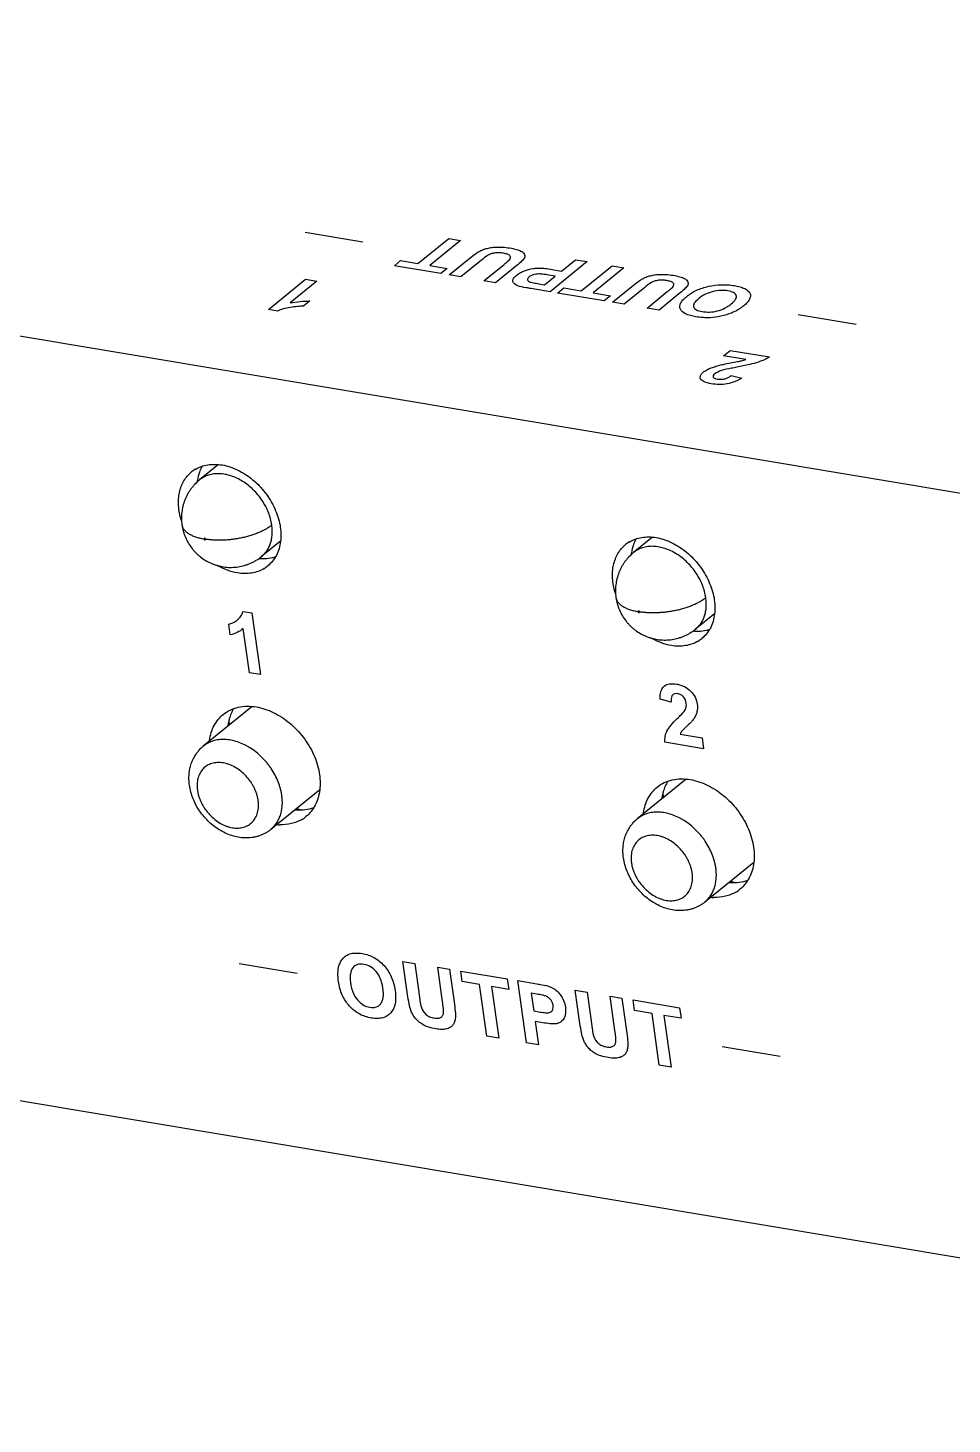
# Paper-space layout 'HD-MD4X2-4K-E_1' of a CAD drawing. Header units: inches. Extents: x 0 to 22, y 0 to 17.
# Drawn here: x 16.083 to 17.136, y 6.64 to 8.228 of the extents above; entities that cross this region are included whole.
import ezdxf

# ---------------------------------------------------------------- set-up
doc = ezdxf.new("R2010")
doc.units = ezdxf.units.IN
doc.header["$LTSCALE"] = 1.21
doc.header["$MEASUREMENT"] = 0
doc.layers.get('0').update_dxf_attribs({"linetype": 'CONTINUOUS'})

psp = doc.layouts.new('HD-MD4X2-4K-E_1')

# ---------------------------------------------------------------- linework, layer by layer
at = {"color": 7, "linetype": 'CONTINUOUS'}
for p, q in [((18.134, 7.5331), (11.9715, 8.5637)), ((16.3988, 7.9961), (16.4647, 7.9851)), ((16.5273, 7.9603), (16.5625, 7.9888)), ((16.5759, 7.9866), (16.5407, 7.9581)), ((16.5625, 7.9888), (16.5759, 7.9866)), ((16.5004, 7.9578), (16.5076, 7.9636)), ((16.5076, 7.9636), (16.5273, 7.9603)), ((16.5628, 7.9474), (16.585, 7.9654)), ((16.5996, 7.9641), (16.5762, 7.9452)), ((16.7201, 7.9625), (16.6778, 7.9282)), ((16.6907, 7.9518), (16.7067, 7.9647)), ((16.7067, 7.9647), (16.7201, 7.9625)), ((16.5533, 7.949), (16.5004, 7.9578)), ((16.5407, 7.9581), (16.5605, 7.9548)), ((16.5605, 7.9548), (16.5533, 7.949)), ((16.5762, 7.9452), (16.5628, 7.9474)), ((16.6024, 7.9408), (16.6253, 7.9594)), ((16.6384, 7.9568), (16.6158, 7.9385)), ((16.6715, 7.9362), (16.6836, 7.946)), ((16.6836, 7.946), (16.6762, 7.9472)), ((16.682, 7.9533), (16.6907, 7.9518)), ((16.7133, 7.9292), (16.7485, 7.9577)), ((16.7619, 7.9555), (16.7267, 7.927)), ((16.7485, 7.9577), (16.7619, 7.9555)), ((16.3569, 7.9079), (16.3994, 7.9424)), ((16.4122, 7.9402), (16.3816, 7.9155)), ((16.3994, 7.9424), (16.4122, 7.9402)), ((16.6158, 7.9385), (16.6024, 7.9408)), ((16.6778, 7.9282), (16.6562, 7.9318)), ((16.665, 7.9373), (16.6715, 7.9362)), ((16.6864, 7.9267), (16.6936, 7.9325)), ((16.6936, 7.9325), (16.7133, 7.9292)), ((16.7488, 7.9163), (16.771, 7.9343)), ((16.7856, 7.933), (16.7622, 7.9141)), ((16.4042, 7.9177), (16.3969, 7.9117)), ((16.7393, 7.9179), (16.6864, 7.9267)), ((16.7267, 7.927), (16.7465, 7.9237)), ((16.7465, 7.9237), (16.7393, 7.9179)), ((16.7622, 7.9141), (16.7488, 7.9163)), ((16.7884, 7.9097), (16.8113, 7.9283)), ((16.8244, 7.9257), (16.8019, 7.9074)), ((16.3672, 7.9062), (16.3569, 7.9079)), ((16.8019, 7.9074), (16.7884, 7.9097)), ((16.9604, 7.9023), (17.0263, 7.8913)), ((16.8752, 7.8553), (16.8828, 7.8615)), ((16.9006, 7.8511), (16.8752, 7.8553)), ((16.8828, 7.8615), (16.9275, 7.854)), ((16.8841, 7.8327), (16.896, 7.8299)), ((16.3001, 7.7315), (16.2786, 7.7141)), ((18.2733, 6.6396), (12.0845, 7.6746)), ((16.3707, 7.6443), (16.3492, 7.6269)), ((16.7944, 7.6488), (16.7729, 7.6314)), ((16.3279, 7.5644), (16.338, 7.5627)), ((16.3135, 7.5377), (16.3118, 7.5498)), ((16.338, 7.5627), (16.348, 7.4926)), ((16.865, 7.5617), (16.8435, 7.5442)), ((16.3354, 7.4947), (16.3283, 7.5451)), ((16.348, 7.4926), (16.3354, 7.4947)), ((16.3385, 7.4562), (16.2828, 7.411)), ((16.8157, 7.4613), (16.803, 7.4647)), ((16.8259, 7.4248), (16.8508, 7.4207)), ((16.8508, 7.4207), (16.8525, 7.4082)), ((16.8525, 7.4082), (16.8085, 7.4156)), ((16.8329, 7.3735), (16.7771, 7.3283)), ((16.4154, 7.3614), (16.3596, 7.3162)), ((16.9097, 7.2787), (16.8539, 7.2335)), ((16.5101, 7.1661), (16.5236, 7.1638)), ((16.5155, 7.1283), (16.5101, 7.1661)), ((16.3238, 7.1637), (16.3897, 7.1527)), ((16.5236, 7.1638), (16.529, 7.1254)), ((16.5498, 7.1594), (16.5632, 7.1572)), ((16.5553, 7.1202), (16.5498, 7.1594)), ((16.5632, 7.1572), (16.5685, 7.12)), ((16.5761, 7.155), (16.629, 7.1462)), ((16.5778, 7.1431), (16.5761, 7.155)), ((16.5975, 7.1398), (16.5778, 7.1431)), ((16.6059, 7.0809), (16.5975, 7.1398)), ((16.6307, 7.1342), (16.611, 7.1375)), ((16.611, 7.1375), (16.6193, 7.0786)), ((16.629, 7.1462), (16.6307, 7.1342)), ((16.6411, 7.1442), (16.6626, 7.1406)), ((16.6511, 7.0733), (16.6411, 7.1442)), ((16.6627, 7.1289), (16.6562, 7.1299)), ((16.6562, 7.1299), (16.6591, 7.1098)), ((16.7065, 7.1332), (16.7199, 7.131)), ((16.7118, 7.0954), (16.7065, 7.1332)), ((16.7199, 7.131), (16.7253, 7.0926)), ((16.7461, 7.1266), (16.7595, 7.1244)), ((16.7517, 7.0874), (16.7461, 7.1266)), ((16.7595, 7.1244), (16.7648, 7.0871)), ((16.7724, 7.1222), (16.8253, 7.1134)), ((16.7741, 7.1102), (16.7724, 7.1222)), ((16.6591, 7.1098), (16.6664, 7.1085)), ((16.7939, 7.1069), (16.7741, 7.1102)), ((16.8022, 7.048), (16.7939, 7.1069)), ((16.827, 7.1014), (16.8073, 7.1047)), ((16.8073, 7.1047), (16.8157, 7.0458)), ((16.8253, 7.1134), (16.827, 7.1014)), ((16.6695, 7.0963), (16.6608, 7.0978)), ((16.6608, 7.0978), (16.6645, 7.071)), ((16.6193, 7.0786), (16.6059, 7.0809)), ((16.6645, 7.071), (16.6511, 7.0733)), ((16.8738, 7.0694), (16.9397, 7.0584)), ((16.8157, 7.0458), (16.8022, 7.048))]:
    psp.add_line(p, q, dxfattribs=at)
for centre, radius, start, end in [((16.2926, 7.6947), 0.0367, 121.0951, 129.0263), ((16.317, 7.7092), 0.041, 150.0519, 156.0315), ((16.3289, 7.7057), 0.0534, 171.4559, 173.4212), ((16.3333, 7.6911), 0.079, 196.8203, 197.7921), ((16.7869, 7.612), 0.0367, 121.0951, 129.0263), ((16.8113, 7.6265), 0.041, 150.0519, 156.0315), ((16.3525, 7.6654), 0.0408, 283.198, 288.0716), ((16.8232, 7.6231), 0.0534, 171.4559, 173.4212), ((16.3514, 7.6775), 0.053, 264.681, 267.7378), ((16.3331, 7.6447), 0.0367, 301.0951, 309.0263), ((16.8276, 7.6085), 0.079, 196.8203, 197.7921), ((16.8458, 7.5949), 0.053, 264.681, 267.7378), ((16.8274, 7.562), 0.0367, 301.0951, 309.0263), ((16.8468, 7.5827), 0.0408, 283.198, 288.0716), ((16.4092, 7.4505), 0.098, 186.3786, 189.0575), ((16.3474, 7.4098), 0.0581, 171.9598, 173.1176), ((16.9035, 7.3678), 0.098, 186.3786, 189.0575), ((16.3939, 7.3827), 0.0441, 283.1916, 289.78), ((16.3927, 7.396), 0.0575, 265.0015, 267.7408), ((16.4248, 7.4325), 0.0989, 248.9766, 251.6609), ((16.3746, 7.3619), 0.0399, 301.0951, 309.0263), ((16.8417, 7.3271), 0.0581, 171.9598, 173.1176), ((16.3717, 7.3787), 0.0571, 264.9888, 267.776), ((16.887, 7.3133), 0.0575, 265.0015, 267.7408), ((16.9191, 7.3498), 0.0989, 248.9766, 251.6609), ((16.8689, 7.2792), 0.0399, 301.0951, 309.0263), ((16.8882, 7.3001), 0.0441, 283.1916, 289.78), ((16.866, 7.296), 0.0571, 264.9888, 267.776)]:
    psp.add_arc(centre, radius, start, end, dxfattribs=at)
for points, knots in [([(16.585, 7.9654), (16.5872, 7.9672), (16.5909, 7.9701), (16.5961, 7.9737), (16.6011, 7.9761), (16.6062, 7.9777), (16.6117, 7.9787), (16.6179, 7.9792), (16.6247, 7.979), (16.6321, 7.978), (16.6392, 7.9766), (16.6446, 7.9747), (16.6476, 7.9725), (16.649, 7.9703), (16.6491, 7.968), (16.6477, 7.9652), (16.6439, 7.9615), (16.6405, 7.9585), (16.6384, 7.9568)], [0, 0, 0, 0, 0.103662, 0.172161, 0.221008, 0.266844, 0.31335, 0.364074, 0.423384, 0.496032, 0.581135, 0.644989, 0.69649, 0.743592, 0.7873, 0.82809, 0.90056, 1, 1, 1, 1]), ([(16.6319, 7.9652), (16.633, 7.9666), (16.6331, 7.9689), (16.6293, 7.971), (16.6248, 7.9721), (16.6198, 7.9727), (16.6147, 7.9724), (16.6105, 7.9714), (16.6048, 7.9687), (16.602, 7.9661), (16.5996, 7.9641)], [0, 0, 0, 0, 0.174716, 0.271092, 0.385471, 0.499537, 0.590037, 0.66891, 0.744496, 1, 1, 1, 1]), ([(16.6253, 7.9594), (16.6262, 7.96), (16.6285, 7.962), (16.6309, 7.9639), (16.6319, 7.9652)], [0, 0, 0, 0, 0.351362, 1, 1, 1, 1]), ([(16.6409, 7.935), (16.6378, 7.9361), (16.6347, 7.9389), (16.6358, 7.9435), (16.6393, 7.947), (16.6436, 7.95), (16.6496, 7.9528), (16.6566, 7.9545), (16.6631, 7.9551), (16.6683, 7.9552), (16.6745, 7.9544), (16.6793, 7.9537), (16.682, 7.9533)], [0, 0, 0, 0, 0.174857, 0.272012, 0.381847, 0.467421, 0.542185, 0.672887, 0.733002, 0.788923, 0.878444, 1, 1, 1, 1]), ([(16.6762, 7.9472), (16.674, 7.9476), (16.6704, 7.9481), (16.6655, 7.9486), (16.6617, 7.9482), (16.6575, 7.9473), (16.653, 7.945), (16.6514, 7.9421), (16.6531, 7.9401), (16.6556, 7.939), (16.6598, 7.9382), (16.663, 7.9376), (16.665, 7.9373)], [0, 0, 0, 0, 0.151476, 0.244331, 0.307012, 0.367406, 0.490782, 0.636223, 0.706718, 0.778887, 0.861831, 1, 1, 1, 1]), ([(16.771, 7.9343), (16.7732, 7.9361), (16.7769, 7.939), (16.7821, 7.9426), (16.7871, 7.945), (16.7922, 7.9466), (16.7977, 7.9476), (16.8039, 7.9481), (16.8107, 7.9479), (16.8181, 7.9469), (16.8252, 7.9455), (16.8306, 7.9436), (16.8336, 7.9414), (16.835, 7.9392), (16.8351, 7.9369), (16.8337, 7.9341), (16.8299, 7.9303), (16.8265, 7.9274), (16.8244, 7.9257)], [0, 0, 0, 0, 0.103662, 0.172161, 0.221008, 0.266844, 0.31335, 0.364074, 0.423384, 0.496032, 0.581135, 0.644989, 0.69649, 0.743592, 0.7873, 0.82809, 0.90056, 1, 1, 1, 1]), ([(16.6562, 7.9318), (16.6544, 7.9321), (16.6491, 7.933), (16.6436, 7.9339), (16.6409, 7.935)], [0, 0, 0, 0, 0.349301, 1, 1, 1, 1]), ([(16.8179, 7.9341), (16.819, 7.9355), (16.8191, 7.9378), (16.8153, 7.9399), (16.8108, 7.941), (16.8058, 7.9416), (16.8008, 7.9413), (16.7965, 7.9403), (16.7909, 7.9376), (16.788, 7.935), (16.7856, 7.933)], [0, 0, 0, 0, 0.174716, 0.271092, 0.385471, 0.499537, 0.590037, 0.66891, 0.744496, 1, 1, 1, 1]), ([(16.8113, 7.9283), (16.8122, 7.9289), (16.8145, 7.9308), (16.8169, 7.9328), (16.8179, 7.9341)], [0, 0, 0, 0, 0.351362, 1, 1, 1, 1]), ([(16.8335, 7.9229), (16.8351, 7.9242), (16.8385, 7.9267), (16.8462, 7.9309), (16.8579, 7.9348), (16.8707, 7.9364), (16.8805, 7.9362), (16.8877, 7.9353), (16.8942, 7.9339), (16.9012, 7.9313), (16.9065, 7.9268), (16.9061, 7.921), (16.9026, 7.9161), (16.8999, 7.9135), (16.8983, 7.9122)], [0, 0, 0, 0, 0.072139, 0.137656, 0.257477, 0.373617, 0.434574, 0.500574, 0.567276, 0.62871, 0.745078, 0.863487, 0.928656, 1, 1, 1, 1]), ([(16.8841, 7.9143), (16.8863, 7.9161), (16.8895, 7.9193), (16.8906, 7.924), (16.8872, 7.9275), (16.8805, 7.9295), (16.8722, 7.9301), (16.8628, 7.9287), (16.8538, 7.9253), (16.8491, 7.922), (16.8467, 7.9201), (16.8465, 7.9199)], [0, 0, 0, 0, 0.149265, 0.270641, 0.380247, 0.491457, 0.602535, 0.711234, 0.83321, 0.985035, 1, 1, 1, 1]), ([(16.8983, 7.9122), (16.8972, 7.9114), (16.8951, 7.9098), (16.8908, 7.907), (16.8837, 7.9034), (16.8727, 7.9), (16.8612, 7.8984), (16.8516, 7.8986), (16.8418, 7.8998), (16.8315, 7.9025), (16.825, 7.9082), (16.8254, 7.914), (16.829, 7.919), (16.8318, 7.9216), (16.8335, 7.9229)], [0, 0, 0, 0, 0.045504, 0.087377, 0.163203, 0.266419, 0.364527, 0.429897, 0.501702, 0.62744, 0.743135, 0.862532, 0.927927, 1, 1, 1, 1]), ([(16.8465, 7.9199), (16.8446, 7.9183), (16.8416, 7.9153), (16.8405, 7.9108), (16.844, 7.9073), (16.8508, 7.9054), (16.8592, 7.9048), (16.8686, 7.9061), (16.8756, 7.9088), (16.8806, 7.9117), (16.883, 7.9134), (16.8841, 7.9143)], [0, 0, 0, 0, 0.13919, 0.26245, 0.373296, 0.490541, 0.60794, 0.719865, 0.843995, 0.917137, 1, 1, 1, 1]), ([(16.3969, 7.9117), (16.3947, 7.9117), (16.3897, 7.9114), (16.382, 7.9104), (16.374, 7.9088), (16.3693, 7.9071), (16.3672, 7.9062)], [0, 0, 0, 0, 0.220025, 0.482012, 0.750574, 1, 1, 1, 1]), ([(16.854, 7.838), (16.8555, 7.839), (16.8586, 7.8406), (16.864, 7.8426), (16.8694, 7.8442), (16.876, 7.8458), (16.8832, 7.8472), (16.8901, 7.8485), (16.8951, 7.8496), (16.8982, 7.8504), (16.8998, 7.8509), (16.9006, 7.8511)], [0, 0, 0, 0, 0.135977, 0.245026, 0.369082, 0.482626, 0.648223, 0.806336, 0.896825, 0.951079, 1, 1, 1, 1]), ([(16.9275, 7.854), (16.9258, 7.8529), (16.922, 7.8507), (16.9145, 7.8478), (16.9038, 7.845), (16.8954, 7.8433), (16.8905, 7.8423)], [0, 0, 0, 0, 0.191305, 0.386462, 0.638615, 1, 1, 1, 1]), ([(16.896, 7.8299), (16.8919, 7.8272), (16.8831, 7.8232), (16.8699, 7.8225), (16.861, 7.8233), (16.8532, 7.8253), (16.8472, 7.8295), (16.8493, 7.8346), (16.8533, 7.8376), (16.854, 7.838)], [0, 0, 0, 0, 0.25118, 0.364908, 0.489935, 0.623559, 0.740564, 0.956377, 1, 1, 1, 1]), ([(16.873, 7.8385), (16.87, 7.8375), (16.8649, 7.8353), (16.8625, 7.8316), (16.865, 7.8296), (16.8683, 7.8288), (16.8722, 7.8284), (16.8756, 7.8288), (16.8774, 7.8293), (16.8779, 7.8295)], [0, 0, 0, 0, 0.270949, 0.499437, 0.605612, 0.725485, 0.845201, 0.95374, 1, 1, 1, 1]), ([(16.8905, 7.8423), (16.8884, 7.8419), (16.8826, 7.8407), (16.8766, 7.8396), (16.873, 7.8385)], [0, 0, 0, 0, 0.353209, 1, 1, 1, 1]), ([(16.2577, 7.6683), (16.2568, 7.671), (16.2555, 7.6764), (16.2545, 7.6845), (16.2545, 7.6923), (16.2555, 7.6998), (16.2576, 7.7068), (16.2606, 7.7131), (16.2645, 7.7186), (16.2678, 7.7218), (16.2695, 7.7232)], [0, 0, 0, 0, 0.142068, 0.279157, 0.410819, 0.537004, 0.65807, 0.774743, 0.88823, 1, 1, 1, 1]), ([(16.2736, 7.7261), (16.2758, 7.7274), (16.2804, 7.7296), (16.2879, 7.7315), (16.296, 7.732), (16.3014, 7.7315), (16.3042, 7.7311)], [0, 0, 0, 0, 0.23666, 0.480611, 0.734781, 1, 1, 1, 1]), ([(16.2796, 7.7259), (16.2792, 7.7249), (16.2776, 7.721), (16.2766, 7.7168), (16.2761, 7.7137)], [0, 0, 0, 0, 0.243844, 1, 1, 1, 1]), ([(16.3042, 7.7311), (16.3072, 7.7306), (16.3133, 7.729), (16.3254, 7.7242), (16.3367, 7.7167), (16.3468, 7.7073), (16.3536, 7.6993), (16.3595, 7.6907), (16.3659, 7.6786), (16.3709, 7.6631), (16.3717, 7.6473), (16.3693, 7.6358), (16.3663, 7.6281), (16.3619, 7.6215), (16.3582, 7.6178), (16.3563, 7.6161)], [0, 0, 0, 0, 0.06053, 0.124046, 0.257571, 0.326686, 0.396397, 0.465921, 0.534507, 0.665931, 0.786893, 0.843266, 0.897119, 0.949075, 1, 1, 1, 1]), ([(16.2786, 7.7141), (16.2767, 7.7126), (16.2741, 7.7102), (16.2709, 7.7066), (16.2687, 7.7038), (16.2667, 7.7008), (16.2642, 7.6967), (16.2617, 7.6912), (16.2598, 7.6855), (16.2588, 7.6808), (16.2583, 7.6773), (16.258, 7.6737), (16.2579, 7.6689), (16.2582, 7.6653), (16.2585, 7.6629)], [0, 0, 0, 0, 0.124947, 0.187481, 0.249998, 0.312508, 0.37502, 0.499991, 0.624961, 0.687474, 0.749986, 0.812508, 0.875048, 1, 1, 1, 1]), ([(16.3609, 7.6627), (16.3602, 7.6675), (16.3585, 7.6736), (16.3556, 7.6805), (16.3533, 7.6851), (16.3499, 7.6907), (16.3452, 7.6971), (16.3398, 7.7029), (16.334, 7.708), (16.3277, 7.7125), (16.3212, 7.7161), (16.3145, 7.7188), (16.3078, 7.7205), (16.3022, 7.7212), (16.2979, 7.7211), (16.2948, 7.7209), (16.2918, 7.7204), (16.2889, 7.7196), (16.2861, 7.7186), (16.2834, 7.7173), (16.2809, 7.7159), (16.2794, 7.7147), (16.2786, 7.7141)], [0, 0, 0, 0, 0.129601, 0.1633, 0.197367, 0.266292, 0.335783, 0.405194, 0.473884, 0.54125, 0.606758, 0.669987, 0.730657, 0.788668, 0.816725, 0.844178, 0.871079, 0.897492, 0.923495, 0.949179, 0.974645, 1, 1, 1, 1]), ([(16.2585, 7.6629), (16.2589, 7.6605), (16.2596, 7.6569), (16.2611, 7.6522), (16.2629, 7.6476), (16.2657, 7.642), (16.2692, 7.6369), (16.2724, 7.6332), (16.2749, 7.6305), (16.2776, 7.628), (16.2815, 7.6249), (16.2856, 7.6222), (16.29, 7.6199), (16.2934, 7.6185), (16.2969, 7.6172), (16.3004, 7.6162), (16.3041, 7.6154), (16.3077, 7.6148), (16.3114, 7.6145), (16.3163, 7.6145), (16.3225, 7.615), (16.3285, 7.6163), (16.3332, 7.6178), (16.3367, 7.6192), (16.34, 7.6208), (16.3443, 7.6232), (16.3473, 7.6254), (16.3492, 7.6269)], [0, 0, 0, 0, 0.062474, 0.093749, 0.125015, 0.187504, 0.249997, 0.281258, 0.312518, 0.343777, 0.375035, 0.437516, 0.468773, 0.500028, 0.531281, 0.562533, 0.593785, 0.62504, 0.656296, 0.687549, 0.750017, 0.812496, 0.84375, 0.875001, 0.906257, 0.937526, 1, 1, 1, 1]), ([(16.2585, 7.6629), (16.2586, 7.6625), (16.2588, 7.6615), (16.2593, 7.6602), (16.2599, 7.6588), (16.2608, 7.6576), (16.2618, 7.6563), (16.2631, 7.6551), (16.2645, 7.654), (16.266, 7.6529), (16.2677, 7.6519), (16.2696, 7.651), (16.2716, 7.6501), (16.2746, 7.649), (16.2786, 7.6479), (16.282, 7.6472), (16.2837, 7.6469)], [0, 0, 0, 0, 0.044652, 0.089958, 0.136533, 0.18493, 0.235621, 0.28898, 0.345299, 0.404792, 0.467588, 0.533761, 0.603338, 0.676295, 0.832058, 1, 1, 1, 1]), ([(16.3609, 7.6627), (16.3599, 7.6619), (16.3577, 7.6603), (16.3542, 7.6581), (16.3503, 7.656), (16.3461, 7.6541), (16.3416, 7.6523), (16.3368, 7.6507), (16.3318, 7.6493), (16.3266, 7.6481), (16.3213, 7.6471), (16.316, 7.6463), (16.3106, 7.6457), (16.3053, 7.6454), (16.3001, 7.6453), (16.295, 7.6455), (16.2901, 7.6459), (16.2869, 7.6463), (16.2854, 7.6466)], [0, 0, 0, 0, 0.048773, 0.101229, 0.157095, 0.216073, 0.277801, 0.341857, 0.407775, 0.47506, 0.543198, 0.611661, 0.679913, 0.747422, 0.813664, 0.878156, 0.940433, 1, 1, 1, 1]), ([(16.3492, 7.6269), (16.3498, 7.6274), (16.3509, 7.6284), (16.3525, 7.63), (16.354, 7.6317), (16.3558, 7.6342), (16.3577, 7.6376), (16.3595, 7.6421), (16.3607, 7.6469), (16.3613, 7.6511), (16.3614, 7.6546), (16.3614, 7.6581), (16.3611, 7.6609), (16.3609, 7.6627)], [0, 0, 0, 0, 0.057314, 0.114782, 0.172554, 0.230773, 0.349013, 0.470526, 0.596031, 0.725998, 0.792756, 0.860692, 1, 1, 1, 1]), ([(16.2854, 7.6466), (16.2854, 7.6467), (16.2854, 7.6468), (16.2853, 7.647), (16.2851, 7.6473), (16.2848, 7.6475), (16.2846, 7.6476), (16.2845, 7.6476), (16.2843, 7.6476), (16.2841, 7.6476), (16.284, 7.6476), (16.2839, 7.6475), (16.2838, 7.6473), (16.2838, 7.6472), (16.2837, 7.647), (16.2837, 7.6469), (16.2837, 7.6469)], [0, 0, 0, 0, 0.066188, 0.135773, 0.2788, 0.419025, 0.485581, 0.548553, 0.607675, 0.663403, 0.716663, 0.769029, 0.822305, 0.878161, 0.937443, 1, 1, 1, 1]), ([(16.2837, 7.6469), (16.2838, 7.6468), (16.2838, 7.6467), (16.2839, 7.6465), (16.2841, 7.6462), (16.2843, 7.646), (16.2845, 7.6459), (16.2847, 7.6459), (16.2849, 7.6459), (16.285, 7.6459), (16.2851, 7.6459), (16.2852, 7.646), (16.2853, 7.6461), (16.2854, 7.6463), (16.2854, 7.6464), (16.2854, 7.6466), (16.2854, 7.6466)], [0, 0, 0, 0, 0.066188, 0.135773, 0.2788, 0.419025, 0.485581, 0.548553, 0.607675, 0.663403, 0.716663, 0.769029, 0.822305, 0.878161, 0.937443, 1, 1, 1, 1]), ([(16.768, 7.6434), (16.7701, 7.6447), (16.7747, 7.6469), (16.7822, 7.6488), (16.7903, 7.6494), (16.7957, 7.6489), (16.7985, 7.6484)], [0, 0, 0, 0, 0.23666, 0.480611, 0.734781, 1, 1, 1, 1]), ([(16.7739, 7.6432), (16.7735, 7.6422), (16.7719, 7.6383), (16.7709, 7.6342), (16.7704, 7.631)], [0, 0, 0, 0, 0.243844, 1, 1, 1, 1]), ([(16.7985, 7.6484), (16.8015, 7.6479), (16.8076, 7.6464), (16.8197, 7.6415), (16.831, 7.634), (16.8411, 7.6247), (16.8479, 7.6167), (16.8538, 7.608), (16.8602, 7.5959), (16.8652, 7.5804), (16.866, 7.5646), (16.8636, 7.5531), (16.8606, 7.5455), (16.8562, 7.5388), (16.8526, 7.5351), (16.8506, 7.5335)], [0, 0, 0, 0, 0.06053, 0.124046, 0.257571, 0.326686, 0.396397, 0.465921, 0.534507, 0.665931, 0.786893, 0.843266, 0.897119, 0.949075, 1, 1, 1, 1]), ([(16.752, 7.5856), (16.7512, 7.5883), (16.7498, 7.5937), (16.7488, 7.6018), (16.7488, 7.6097), (16.7499, 7.6171), (16.7519, 7.6241), (16.7549, 7.6304), (16.7589, 7.636), (16.7621, 7.6391), (16.7638, 7.6405)], [0, 0, 0, 0, 0.142068, 0.279157, 0.410819, 0.537004, 0.65807, 0.774743, 0.88823, 1, 1, 1, 1]), ([(16.7729, 7.6314), (16.7711, 7.6299), (16.7684, 7.6275), (16.7652, 7.6239), (16.763, 7.6211), (16.761, 7.6181), (16.7585, 7.614), (16.756, 7.6086), (16.7542, 7.6028), (16.7532, 7.5982), (16.7526, 7.5946), (16.7523, 7.591), (16.7522, 7.5862), (16.7525, 7.5826), (16.7528, 7.5803)], [0, 0, 0, 0, 0.124947, 0.187481, 0.249998, 0.312508, 0.37502, 0.499991, 0.624961, 0.687474, 0.749986, 0.812508, 0.875048, 1, 1, 1, 1]), ([(16.8552, 7.58), (16.8545, 7.5849), (16.8528, 7.5909), (16.8499, 7.5978), (16.8476, 7.6024), (16.8442, 7.6081), (16.8395, 7.6144), (16.8341, 7.6202), (16.8283, 7.6254), (16.822, 7.6298), (16.8155, 7.6334), (16.8088, 7.6361), (16.8021, 7.6378), (16.7965, 7.6385), (16.7922, 7.6385), (16.7891, 7.6382), (16.7861, 7.6377), (16.7832, 7.6369), (16.7804, 7.6359), (16.7777, 7.6347), (16.7752, 7.6332), (16.7737, 7.632), (16.7729, 7.6314)], [0, 0, 0, 0, 0.129601, 0.1633, 0.197367, 0.266292, 0.335783, 0.405194, 0.473884, 0.54125, 0.606758, 0.669987, 0.730657, 0.788668, 0.816725, 0.844178, 0.871079, 0.897492, 0.923495, 0.949179, 0.974645, 1, 1, 1, 1]), ([(16.3216, 7.6083), (16.3177, 7.6089), (16.3099, 7.611), (16.3026, 7.6145), (16.299, 7.6165)], [0, 0, 0, 0, 0.485603, 1, 1, 1, 1]), ([(16.3521, 7.6132), (16.35, 7.6119), (16.3454, 7.6098), (16.3378, 7.6078), (16.3298, 7.6073), (16.3243, 7.6078), (16.3216, 7.6083)], [0, 0, 0, 0, 0.23666, 0.480611, 0.734781, 1, 1, 1, 1]), ([(16.3493, 7.6245), (16.3504, 7.6245), (16.3546, 7.6245), (16.3588, 7.625), (16.3618, 7.6257)], [0, 0, 0, 0, 0.256596, 1, 1, 1, 1]), ([(16.7528, 7.5803), (16.7532, 7.5778), (16.7539, 7.5742), (16.7554, 7.5695), (16.7572, 7.5649), (16.76, 7.5594), (16.7635, 7.5543), (16.7667, 7.5505), (16.7692, 7.5478), (16.772, 7.5453), (16.7758, 7.5422), (16.78, 7.5395), (16.7843, 7.5373), (16.7877, 7.5358), (16.7912, 7.5345), (16.7948, 7.5335), (16.7984, 7.5327), (16.802, 7.5322), (16.8057, 7.5319), (16.8107, 7.5318), (16.8168, 7.5323), (16.8228, 7.5336), (16.8275, 7.5351), (16.831, 7.5365), (16.8343, 7.5381), (16.8386, 7.5406), (16.8416, 7.5427), (16.8435, 7.5442)], [0, 0, 0, 0, 0.062474, 0.093749, 0.125015, 0.187504, 0.249997, 0.281258, 0.312518, 0.343777, 0.375035, 0.437516, 0.468773, 0.500028, 0.531281, 0.562533, 0.593785, 0.62504, 0.656296, 0.687549, 0.750017, 0.812496, 0.84375, 0.875001, 0.906257, 0.937526, 1, 1, 1, 1]), ([(16.7528, 7.5803), (16.7529, 7.5798), (16.7531, 7.5789), (16.7536, 7.5775), (16.7543, 7.5762), (16.7551, 7.5749), (16.7562, 7.5736), (16.7574, 7.5725), (16.7588, 7.5713), (16.7603, 7.5703), (16.7621, 7.5693), (16.7639, 7.5683), (16.766, 7.5674), (16.7689, 7.5663), (16.773, 7.5652), (16.7763, 7.5645), (16.7781, 7.5642)], [0, 0, 0, 0, 0.044652, 0.089958, 0.136533, 0.18493, 0.235621, 0.28898, 0.345299, 0.404792, 0.467588, 0.533761, 0.603338, 0.676295, 0.832058, 1, 1, 1, 1]), ([(16.8552, 7.58), (16.8542, 7.5792), (16.852, 7.5776), (16.8485, 7.5754), (16.8446, 7.5733), (16.8404, 7.5714), (16.8359, 7.5696), (16.8311, 7.568), (16.8261, 7.5666), (16.8209, 7.5654), (16.8156, 7.5644), (16.8103, 7.5636), (16.8049, 7.5631), (16.7996, 7.5628), (16.7944, 7.5627), (16.7893, 7.5628), (16.7844, 7.5632), (16.7813, 7.5637), (16.7797, 7.5639)], [0, 0, 0, 0, 0.048773, 0.101229, 0.157095, 0.216073, 0.277801, 0.341857, 0.407775, 0.47506, 0.543198, 0.611661, 0.679913, 0.747422, 0.813664, 0.878156, 0.940433, 1, 1, 1, 1]), ([(16.8435, 7.5442), (16.8441, 7.5447), (16.8453, 7.5457), (16.8468, 7.5473), (16.8483, 7.5491), (16.8501, 7.5516), (16.8521, 7.555), (16.8538, 7.5594), (16.8551, 7.5642), (16.8556, 7.5684), (16.8557, 7.5719), (16.8557, 7.5755), (16.8554, 7.5782), (16.8552, 7.58)], [0, 0, 0, 0, 0.057314, 0.114782, 0.172554, 0.230773, 0.349013, 0.470526, 0.596031, 0.725998, 0.792756, 0.860692, 1, 1, 1, 1]), ([(16.3118, 7.5498), (16.3135, 7.5502), (16.3169, 7.5514), (16.3217, 7.5544), (16.3259, 7.5585), (16.3274, 7.5624), (16.3279, 7.5644)], [0, 0, 0, 0, 0.219785, 0.481748, 0.75033, 1, 1, 1, 1]), ([(16.7797, 7.5639), (16.7797, 7.564), (16.7797, 7.5641), (16.7796, 7.5643), (16.7794, 7.5646), (16.7792, 7.5648), (16.7789, 7.5649), (16.7788, 7.565), (16.7786, 7.565), (16.7785, 7.5649), (16.7783, 7.5649), (16.7782, 7.5648), (16.7781, 7.5647), (16.7781, 7.5645), (16.7781, 7.5644), (16.7781, 7.5643), (16.7781, 7.5642)], [0, 0, 0, 0, 0.066188, 0.135773, 0.2788, 0.419025, 0.485581, 0.548553, 0.607675, 0.663403, 0.716663, 0.769029, 0.822305, 0.878161, 0.937443, 1, 1, 1, 1]), ([(16.7781, 7.5642), (16.7781, 7.5642), (16.7781, 7.564), (16.7782, 7.5638), (16.7784, 7.5635), (16.7786, 7.5633), (16.7788, 7.5632), (16.779, 7.5632), (16.7792, 7.5632), (16.7793, 7.5632), (16.7795, 7.5633), (16.7796, 7.5634), (16.7796, 7.5635), (16.7797, 7.5636), (16.7797, 7.5638), (16.7797, 7.5639), (16.7797, 7.5639)], [0, 0, 0, 0, 0.066188, 0.135773, 0.2788, 0.419025, 0.485581, 0.548553, 0.607675, 0.663403, 0.716663, 0.769029, 0.822305, 0.878161, 0.937443, 1, 1, 1, 1]), ([(16.8159, 7.5256), (16.812, 7.5262), (16.8042, 7.5284), (16.7969, 7.5318), (16.7933, 7.5339)], [0, 0, 0, 0, 0.485603, 1, 1, 1, 1]), ([(16.8437, 7.5419), (16.8447, 7.5418), (16.8489, 7.5418), (16.8531, 7.5423), (16.8561, 7.543)], [0, 0, 0, 0, 0.256596, 1, 1, 1, 1]), ([(16.8464, 7.5306), (16.8443, 7.5293), (16.8397, 7.5271), (16.8321, 7.5252), (16.8241, 7.5246), (16.8186, 7.5251), (16.8159, 7.5256)], [0, 0, 0, 0, 0.23666, 0.480611, 0.734781, 1, 1, 1, 1]), ([(16.803, 7.4647), (16.8028, 7.4705), (16.8047, 7.4791), (16.814, 7.4824), (16.8206, 7.4822), (16.8264, 7.4808), (16.8319, 7.4786), (16.838, 7.4741), (16.8434, 7.4668), (16.8453, 7.4605), (16.8456, 7.457), (16.8456, 7.4561)], [0, 0, 0, 0, 0.250781, 0.364429, 0.489318, 0.559478, 0.623277, 0.739971, 0.849546, 0.960295, 1, 1, 1, 1]), ([(16.8315, 7.4523), (16.8326, 7.4544), (16.8338, 7.4593), (16.831, 7.4666), (16.8266, 7.4698), (16.8231, 7.4709), (16.8197, 7.471), (16.8175, 7.4698), (16.8167, 7.4686), (16.8165, 7.4682)], [0, 0, 0, 0, 0.270825, 0.499229, 0.605401, 0.725522, 0.844994, 0.953722, 1, 1, 1, 1]), ([(16.3055, 7.4472), (16.308, 7.4491), (16.3134, 7.4526), (16.3227, 7.4557), (16.3328, 7.4569), (16.3397, 7.4563), (16.3432, 7.4557)], [0, 0, 0, 0, 0.236576, 0.479288, 0.733143, 1, 1, 1, 1]), ([(16.3174, 7.4538), (16.3163, 7.452), (16.3144, 7.4483), (16.313, 7.4443), (16.3124, 7.4423)], [0, 0, 0, 0, 0.49279, 1, 1, 1, 1]), ([(16.3432, 7.4557), (16.3465, 7.4552), (16.3531, 7.4535), (16.3662, 7.4482), (16.3785, 7.4401), (16.3894, 7.4299), (16.3969, 7.4213), (16.4033, 7.4118), (16.4102, 7.3988), (16.4156, 7.3819), (16.4164, 7.3647), (16.4139, 7.3523), (16.4106, 7.344), (16.4059, 7.3367), (16.4019, 7.3327), (16.3997, 7.3309)], [0, 0, 0, 0, 0.06053, 0.124046, 0.257571, 0.326686, 0.396397, 0.465921, 0.534507, 0.665931, 0.786893, 0.843266, 0.897119, 0.949075, 1, 1, 1, 1]), ([(16.8227, 7.4426), (16.8238, 7.4436), (16.8268, 7.4467), (16.8301, 7.4497), (16.8315, 7.4523)], [0, 0, 0, 0, 0.353526, 1, 1, 1, 1]), ([(16.8456, 7.4561), (16.8457, 7.4555), (16.8457, 7.4535), (16.8452, 7.45), (16.8437, 7.4459), (16.8415, 7.4421), (16.8383, 7.4383), (16.8358, 7.4359), (16.8343, 7.4346)], [0, 0, 0, 0, 0.063061, 0.218414, 0.384723, 0.574148, 0.74748, 1, 1, 1, 1]), ([(16.2899, 7.4179), (16.2903, 7.4209), (16.2916, 7.4266), (16.2949, 7.4346), (16.2995, 7.4416), (16.3034, 7.4455), (16.3055, 7.4472)], [0, 0, 0, 0, 0.263888, 0.516431, 0.760513, 1, 1, 1, 1]), ([(16.3124, 7.4423), (16.3122, 7.4416), (16.3115, 7.4388), (16.311, 7.4359), (16.3107, 7.4337)], [0, 0, 0, 0, 0.245887, 1, 1, 1, 1]), ([(16.8085, 7.4156), (16.8084, 7.4179), (16.8087, 7.4224), (16.8109, 7.429), (16.8158, 7.4357), (16.8201, 7.4401), (16.8227, 7.4426)], [0, 0, 0, 0, 0.191271, 0.386376, 0.638809, 1, 1, 1, 1]), ([(16.8343, 7.4346), (16.8329, 7.4332), (16.8307, 7.4311), (16.8281, 7.4285), (16.8267, 7.4265), (16.8261, 7.4254), (16.8259, 7.4248)], [0, 0, 0, 0, 0.449919, 0.707013, 0.860862, 1, 1, 1, 1]), ([(16.2671, 7.3666), (16.2668, 7.3687), (16.2664, 7.3729), (16.2665, 7.3782), (16.267, 7.3823), (16.2675, 7.3854), (16.2682, 7.3884), (16.2694, 7.3923), (16.2714, 7.397), (16.274, 7.4013), (16.2764, 7.4046), (16.279, 7.4077), (16.2812, 7.4097), (16.2828, 7.411)], [0, 0, 0, 0, 0.129137, 0.256642, 0.31983, 0.382665, 0.445195, 0.507468, 0.631295, 0.754503, 0.815961, 0.877337, 1, 1, 1, 1]), ([(16.3723, 7.355), (16.3721, 7.3563), (16.3716, 7.3589), (16.3704, 7.3641), (16.3682, 7.3707), (16.3647, 7.3783), (16.361, 7.3844), (16.3577, 7.389), (16.3542, 7.3935), (16.3493, 7.3988), (16.343, 7.4044), (16.3373, 7.4084), (16.3325, 7.4112), (16.3278, 7.4136), (16.3218, 7.4161), (16.3145, 7.418), (16.3085, 7.4187), (16.3038, 7.4186), (16.3004, 7.4184), (16.2971, 7.4178), (16.2939, 7.417), (16.2909, 7.4159), (16.288, 7.4145), (16.2853, 7.4129), (16.2836, 7.4117), (16.2828, 7.411)], [0, 0, 0, 0, 0.0316, 0.063822, 0.129824, 0.197541, 0.266448, 0.301165, 0.335942, 0.405334, 0.474005, 0.541351, 0.574371, 0.606869, 0.67008, 0.730732, 0.788727, 0.816776, 0.844222, 0.871115, 0.89752, 0.923516, 0.949193, 0.974652, 1, 1, 1, 1]), ([(16.3453, 7.3493), (16.3451, 7.3505), (16.3447, 7.353), (16.3437, 7.3566), (16.3423, 7.3603), (16.3407, 7.3639), (16.3388, 7.3674), (16.3359, 7.3719), (16.3316, 7.3772), (16.3258, 7.3826), (16.3193, 7.387), (16.3136, 7.3898), (16.3089, 7.3912), (16.3055, 7.392), (16.3022, 7.3924), (16.2989, 7.3924), (16.2957, 7.3921), (16.2926, 7.3914), (16.2898, 7.3904), (16.2871, 7.389), (16.2847, 7.3873), (16.2825, 7.3853), (16.2806, 7.383), (16.279, 7.3804), (16.2777, 7.3776), (16.2767, 7.3745), (16.276, 7.3713), (16.2757, 7.3679), (16.2757, 7.3644), (16.2759, 7.3621), (16.2761, 7.3609)], [0, 0, 0, 0, 0.032781, 0.066428, 0.100794, 0.135756, 0.171191, 0.206952, 0.278756, 0.349927, 0.41924, 0.485667, 0.517597, 0.548582, 0.578611, 0.607708, 0.635943, 0.663419, 0.690286, 0.716722, 0.742934, 0.769142, 0.795567, 0.822417, 0.849873, 0.878078, 0.907143, 0.937149, 0.968122, 1, 1, 1, 1]), ([(16.7998, 7.3645), (16.8023, 7.3665), (16.8077, 7.3699), (16.817, 7.3731), (16.8271, 7.3742), (16.834, 7.3736), (16.8375, 7.3731)], [0, 0, 0, 0, 0.236576, 0.479288, 0.733143, 1, 1, 1, 1]), ([(16.8375, 7.3731), (16.8408, 7.3725), (16.8474, 7.3708), (16.8605, 7.3655), (16.8728, 7.3574), (16.8837, 7.3473), (16.8912, 7.3386), (16.8976, 7.3292), (16.9045, 7.3161), (16.9099, 7.2992), (16.9108, 7.282), (16.9082, 7.2696), (16.9049, 7.2613), (16.9002, 7.2541), (16.8962, 7.25), (16.894, 7.2483)], [0, 0, 0, 0, 0.06053, 0.124046, 0.257571, 0.326686, 0.396397, 0.465921, 0.534507, 0.665931, 0.786893, 0.843266, 0.897119, 0.949075, 1, 1, 1, 1]), ([(16.3596, 7.3162), (16.3586, 7.3154), (16.3567, 7.3139), (16.3535, 7.312), (16.3502, 7.3104), (16.3467, 7.309), (16.3432, 7.308), (16.3395, 7.3072), (16.3358, 7.3067), (16.3308, 7.3065), (16.3245, 7.3069), (16.317, 7.3085), (16.3096, 7.3112), (16.3025, 7.3148), (16.2958, 7.3192), (16.2895, 7.3245), (16.2838, 7.3304), (16.2788, 7.3369), (16.2745, 7.3439), (16.2711, 7.3512), (16.2685, 7.3588), (16.2675, 7.364), (16.2671, 7.3666)], [0, 0, 0, 0, 0.02939, 0.058764, 0.088171, 0.117641, 0.147185, 0.176818, 0.206571, 0.236468, 0.296768, 0.357954, 0.42016, 0.483412, 0.54762, 0.612578, 0.677989, 0.743503, 0.808755, 0.873403, 0.937223, 1, 1, 1, 1]), ([(16.2761, 7.3609), (16.2763, 7.3597), (16.2767, 7.3572), (16.2777, 7.3535), (16.2791, 7.3499), (16.2807, 7.3463), (16.2826, 7.3428), (16.2855, 7.3383), (16.2898, 7.333), (16.2956, 7.3276), (16.3021, 7.3231), (16.3078, 7.3204), (16.3124, 7.3189), (16.3159, 7.3182), (16.3192, 7.3178), (16.3225, 7.3178), (16.3257, 7.3181), (16.3288, 7.3188), (16.3316, 7.3198), (16.3343, 7.3212), (16.3367, 7.3229), (16.3389, 7.3249), (16.3408, 7.3272), (16.3424, 7.3298), (16.3437, 7.3326), (16.3447, 7.3357), (16.3454, 7.3389), (16.3457, 7.3423), (16.3457, 7.3458), (16.3455, 7.3481), (16.3453, 7.3493)], [0, 0, 0, 0, 0.032781, 0.066428, 0.100794, 0.135756, 0.171191, 0.206952, 0.278756, 0.349927, 0.41924, 0.485667, 0.517597, 0.548582, 0.578611, 0.607708, 0.635943, 0.663419, 0.690286, 0.716722, 0.742934, 0.769142, 0.795567, 0.822417, 0.849873, 0.878078, 0.907143, 0.937149, 0.968122, 1, 1, 1, 1]), ([(16.7842, 7.3352), (16.7846, 7.3382), (16.7859, 7.3439), (16.7892, 7.3519), (16.7938, 7.3589), (16.7977, 7.3628), (16.7998, 7.3645)], [0, 0, 0, 0, 0.263888, 0.516431, 0.760513, 1, 1, 1, 1]), ([(16.8067, 7.3596), (16.8065, 7.3589), (16.8058, 7.3561), (16.8053, 7.3532), (16.805, 7.3511)], [0, 0, 0, 0, 0.245887, 1, 1, 1, 1]), ([(16.8117, 7.3711), (16.8107, 7.3693), (16.8087, 7.3656), (16.8073, 7.3617), (16.8067, 7.3596)], [0, 0, 0, 0, 0.49279, 1, 1, 1, 1]), ([(16.3596, 7.3162), (16.3609, 7.3172), (16.3633, 7.3195), (16.3663, 7.3234), (16.3684, 7.327), (16.3698, 7.3302), (16.371, 7.3335), (16.3721, 7.3379), (16.3727, 7.3424), (16.3729, 7.3462), (16.3728, 7.3501), (16.3725, 7.3531), (16.3723, 7.355)], [0, 0, 0, 0, 0.114712, 0.230633, 0.348885, 0.409225, 0.470482, 0.595988, 0.725961, 0.792749, 0.860727, 1, 1, 1, 1]), ([(16.3952, 7.3278), (16.3934, 7.3267), (16.3895, 7.3247), (16.3809, 7.322), (16.3741, 7.3214), (16.3695, 7.3216)], [0, 0, 0, 0, 0.240397, 0.486042, 1, 1, 1, 1]), ([(16.3904, 7.3386), (16.3916, 7.3385), (16.3961, 7.3385), (16.4007, 7.339), (16.404, 7.3398)], [0, 0, 0, 0, 0.256596, 1, 1, 1, 1]), ([(16.7614, 7.2839), (16.7611, 7.286), (16.7607, 7.2902), (16.7608, 7.2955), (16.7613, 7.2996), (16.7618, 7.3027), (16.7625, 7.3057), (16.7637, 7.3096), (16.7657, 7.3143), (16.7683, 7.3187), (16.7707, 7.3219), (16.7733, 7.325), (16.7755, 7.3271), (16.7771, 7.3283)], [0, 0, 0, 0, 0.129137, 0.256642, 0.31983, 0.382665, 0.445195, 0.507468, 0.631295, 0.754503, 0.815961, 0.877337, 1, 1, 1, 1]), ([(16.8666, 7.2724), (16.8664, 7.2737), (16.8659, 7.2763), (16.8647, 7.2815), (16.8625, 7.288), (16.859, 7.2956), (16.8554, 7.3017), (16.8521, 7.3063), (16.8485, 7.3108), (16.8437, 7.3161), (16.8373, 7.3217), (16.8316, 7.3258), (16.8268, 7.3285), (16.8221, 7.331), (16.8161, 7.3334), (16.8088, 7.3353), (16.8028, 7.336), (16.7981, 7.336), (16.7947, 7.3357), (16.7914, 7.3351), (16.7882, 7.3343), (16.7852, 7.3332), (16.7823, 7.3318), (16.7796, 7.3302), (16.7779, 7.329), (16.7771, 7.3283)], [0, 0, 0, 0, 0.0316, 0.063822, 0.129824, 0.197541, 0.266448, 0.301165, 0.335942, 0.405334, 0.474005, 0.541351, 0.574371, 0.606869, 0.67008, 0.730732, 0.788727, 0.816776, 0.844222, 0.871115, 0.89752, 0.923516, 0.949193, 0.974652, 1, 1, 1, 1]), ([(16.8396, 7.2666), (16.8394, 7.2679), (16.839, 7.2703), (16.838, 7.274), (16.8366, 7.2776), (16.835, 7.2812), (16.8331, 7.2847), (16.8302, 7.2892), (16.8259, 7.2945), (16.8201, 7.2999), (16.8136, 7.3044), (16.8079, 7.3071), (16.8033, 7.3086), (16.7998, 7.3093), (16.7965, 7.3097), (16.7932, 7.3097), (16.79, 7.3094), (16.787, 7.3087), (16.7841, 7.3077), (16.7814, 7.3063), (16.779, 7.3046), (16.7768, 7.3026), (16.7749, 7.3003), (16.7733, 7.2977), (16.772, 7.2949), (16.771, 7.2919), (16.7703, 7.2886), (16.77, 7.2852), (16.77, 7.2818), (16.7702, 7.2794), (16.7704, 7.2782)], [0, 0, 0, 0, 0.032781, 0.066428, 0.100794, 0.135756, 0.171191, 0.206952, 0.278756, 0.349927, 0.41924, 0.485667, 0.517597, 0.548582, 0.578611, 0.607708, 0.635943, 0.663419, 0.690286, 0.716722, 0.742934, 0.769142, 0.795567, 0.822417, 0.849873, 0.878078, 0.907143, 0.937149, 0.968122, 1, 1, 1, 1]), ([(16.8539, 7.2335), (16.8529, 7.2327), (16.851, 7.2313), (16.8478, 7.2293), (16.8445, 7.2277), (16.8411, 7.2263), (16.8375, 7.2253), (16.8339, 7.2245), (16.8302, 7.2241), (16.8251, 7.2238), (16.8188, 7.2243), (16.8113, 7.2259), (16.8039, 7.2285), (16.7968, 7.2321), (16.7901, 7.2366), (16.7838, 7.2418), (16.7782, 7.2477), (16.7731, 7.2542), (16.7689, 7.2612), (16.7654, 7.2685), (16.7628, 7.2761), (16.7618, 7.2813), (16.7614, 7.2839)], [0, 0, 0, 0, 0.02939, 0.058764, 0.088171, 0.117641, 0.147185, 0.176818, 0.206571, 0.236468, 0.296768, 0.357954, 0.42016, 0.483412, 0.54762, 0.612578, 0.677989, 0.743503, 0.808755, 0.873403, 0.937223, 1, 1, 1, 1]), ([(16.7704, 7.2782), (16.7706, 7.277), (16.771, 7.2745), (16.7721, 7.2709), (16.7734, 7.2672), (16.775, 7.2636), (16.7769, 7.2601), (16.7798, 7.2556), (16.7841, 7.2503), (16.7899, 7.2449), (16.7964, 7.2405), (16.8021, 7.2378), (16.8068, 7.2363), (16.8102, 7.2355), (16.8136, 7.2351), (16.8168, 7.2351), (16.82, 7.2354), (16.8231, 7.2361), (16.8259, 7.2371), (16.8286, 7.2385), (16.831, 7.2402), (16.8332, 7.2422), (16.8351, 7.2445), (16.8367, 7.2471), (16.8381, 7.25), (16.839, 7.253), (16.8397, 7.2562), (16.84, 7.2596), (16.84, 7.2631), (16.8398, 7.2654), (16.8396, 7.2666)], [0, 0, 0, 0, 0.032781, 0.066428, 0.100794, 0.135756, 0.171191, 0.206952, 0.278756, 0.349927, 0.41924, 0.485667, 0.517597, 0.548582, 0.578611, 0.607708, 0.635943, 0.663419, 0.690286, 0.716722, 0.742934, 0.769142, 0.795567, 0.822417, 0.849873, 0.878078, 0.907143, 0.937149, 0.968122, 1, 1, 1, 1]), ([(16.8539, 7.2335), (16.8552, 7.2345), (16.8576, 7.2368), (16.8606, 7.2407), (16.8627, 7.2444), (16.8641, 7.2475), (16.8653, 7.2508), (16.8664, 7.2552), (16.867, 7.2598), (16.8672, 7.2635), (16.8671, 7.2675), (16.8668, 7.2704), (16.8666, 7.2724)], [0, 0, 0, 0, 0.114712, 0.230633, 0.348885, 0.409225, 0.470482, 0.595988, 0.725961, 0.792749, 0.860727, 1, 1, 1, 1]), ([(16.8847, 7.2559), (16.8859, 7.2559), (16.8904, 7.2558), (16.895, 7.2564), (16.8983, 7.2571)], [0, 0, 0, 0, 0.256596, 1, 1, 1, 1]), ([(16.8895, 7.2451), (16.8877, 7.244), (16.8838, 7.242), (16.8753, 7.2393), (16.8684, 7.2388), (16.8638, 7.2389)], [0, 0, 0, 0, 0.240397, 0.486042, 1, 1, 1, 1]), ([(16.4368, 7.1433), (16.4365, 7.145), (16.4362, 7.1484), (16.436, 7.1544), (16.4368, 7.1604), (16.4391, 7.1658), (16.4419, 7.1698), (16.4455, 7.1729), (16.4502, 7.175), (16.4563, 7.1759), (16.4635, 7.1753), (16.4706, 7.1735), (16.4793, 7.1698), (16.4894, 7.1618), (16.4964, 7.1508), (16.4999, 7.1409), (16.5009, 7.1356), (16.5013, 7.1329)], [0, 0, 0, 0, 0.045558, 0.087576, 0.162959, 0.214588, 0.266427, 0.317024, 0.364895, 0.430172, 0.501874, 0.567389, 0.627974, 0.743503, 0.862729, 0.92803, 1, 1, 1, 1]), ([(16.4872, 7.1367), (16.487, 7.1382), (16.4863, 7.1414), (16.4844, 7.1476), (16.4805, 7.1546), (16.4733, 7.1606), (16.4655, 7.1632), (16.4581, 7.1632), (16.4524, 7.1593), (16.4503, 7.1531), (16.45, 7.147), (16.4503, 7.1434), (16.4506, 7.1415)], [0, 0, 0, 0, 0.066002, 0.138642, 0.26198, 0.372897, 0.490216, 0.607691, 0.719686, 0.843894, 0.917084, 1, 1, 1, 1]), ([(16.5013, 7.1329), (16.5017, 7.1301), (16.5021, 7.125), (16.5014, 7.1159), (16.4972, 7.1067), (16.4891, 7.1019), (16.4811, 7.1009), (16.4743, 7.1015), (16.4673, 7.1032), (16.4586, 7.1069), (16.4486, 7.1148), (16.4416, 7.1257), (16.4382, 7.1355), (16.4372, 7.1406), (16.4368, 7.1433)], [0, 0, 0, 0, 0.07213, 0.137639, 0.257445, 0.373571, 0.43452, 0.500513, 0.567207, 0.628632, 0.744987, 0.864051, 0.928906, 1, 1, 1, 1]), ([(16.4506, 7.1415), (16.4508, 7.1396), (16.4515, 7.136), (16.4537, 7.1294), (16.4577, 7.1223), (16.4649, 7.1161), (16.4726, 7.1134), (16.4799, 7.1136), (16.4856, 7.1176), (16.4878, 7.1237), (16.488, 7.13), (16.4876, 7.134), (16.4873, 7.1363), (16.4872, 7.1367)], [0, 0, 0, 0, 0.079031, 0.149422, 0.270578, 0.379987, 0.490997, 0.601874, 0.710377, 0.832133, 0.90339, 0.984073, 1, 1, 1, 1]), ([(16.6626, 7.1406), (16.6645, 7.1403), (16.6698, 7.1393), (16.6753, 7.1384), (16.6788, 7.1368)], [0, 0, 0, 0, 0.349301, 1, 1, 1, 1]), ([(16.6788, 7.1368), (16.6827, 7.1352), (16.6887, 7.1303), (16.6936, 7.1214), (16.6953, 7.1144), (16.6957, 7.1081), (16.6945, 7.1019), (16.6912, 7.0976), (16.6868, 7.0956), (16.6827, 7.0947), (16.6768, 7.0952), (16.6722, 7.0959), (16.6695, 7.0963)], [0, 0, 0, 0, 0.174864, 0.271994, 0.381842, 0.467426, 0.542172, 0.672879, 0.733052, 0.788914, 0.878439, 1, 1, 1, 1]), ([(16.5685, 7.12), (16.569, 7.1163), (16.5697, 7.1103), (16.5702, 7.1027), (16.5693, 7.0975), (16.5674, 7.0937), (16.5642, 7.091), (16.56, 7.0891), (16.5544, 7.0885), (16.5473, 7.0893), (16.5399, 7.0909), (16.5332, 7.0937), (16.5281, 7.0973), (16.5242, 7.1014), (16.5212, 7.1056), (16.5187, 7.1112), (16.517, 7.1187), (16.516, 7.1248), (16.5155, 7.1283)], [0, 0, 0, 0, 0.10366, 0.172157, 0.221004, 0.266838, 0.313344, 0.364067, 0.423376, 0.496021, 0.581166, 0.644977, 0.696514, 0.743584, 0.787315, 0.828089, 0.900563, 1, 1, 1, 1]), ([(16.529, 7.1254), (16.5292, 7.124), (16.5298, 7.1201), (16.5303, 7.1161), (16.5312, 7.1135)], [0, 0, 0, 0, 0.351358, 1, 1, 1, 1]), ([(16.5312, 7.1135), (16.5321, 7.1107), (16.535, 7.1063), (16.5406, 7.1028), (16.5455, 7.1016), (16.5502, 7.1012), (16.5539, 7.1024), (16.5559, 7.1049), (16.5567, 7.1086), (16.5561, 7.1138), (16.5557, 7.1178), (16.5553, 7.1202)], [0, 0, 0, 0, 0.174695, 0.270887, 0.385443, 0.4994, 0.589975, 0.668712, 0.744355, 0.84704, 1, 1, 1, 1]), ([(16.6664, 7.1085), (16.6686, 7.1082), (16.6722, 7.1077), (16.6766, 7.1076), (16.6792, 7.1088), (16.6813, 7.1112), (16.6817, 7.1152), (16.6805, 7.1195), (16.6784, 7.1228), (16.6756, 7.1253), (16.6723, 7.127), (16.668, 7.1279), (16.6647, 7.1285), (16.6627, 7.1289)], [0, 0, 0, 0, 0.150885, 0.243688, 0.30612, 0.366422, 0.489475, 0.566043, 0.637192, 0.707578, 0.779467, 0.862387, 1, 1, 1, 1]), ([(16.7648, 7.0871), (16.7653, 7.0835), (16.7661, 7.0775), (16.7665, 7.0698), (16.7656, 7.0646), (16.7637, 7.0609), (16.7606, 7.0581), (16.7564, 7.0563), (16.7507, 7.0557), (16.7436, 7.0565), (16.7363, 7.0581), (16.7295, 7.0609), (16.7244, 7.0645), (16.7205, 7.0685), (16.7176, 7.0728), (16.715, 7.0783), (16.7133, 7.0859), (16.7123, 7.0919), (16.7118, 7.0954)], [0, 0, 0, 0, 0.103661, 0.172159, 0.221006, 0.266841, 0.313347, 0.364071, 0.42338, 0.496026, 0.581172, 0.644984, 0.696484, 0.743586, 0.787317, 0.828092, 0.900561, 1, 1, 1, 1]), ([(16.7253, 7.0926), (16.7255, 7.0912), (16.7261, 7.0873), (16.7267, 7.0833), (16.7275, 7.0807)], [0, 0, 0, 0, 0.351362, 1, 1, 1, 1]), ([(16.7275, 7.0807), (16.7284, 7.0779), (16.7313, 7.0734), (16.737, 7.07), (16.7419, 7.0687), (16.7466, 7.0683), (16.7502, 7.0696), (16.7523, 7.0721), (16.753, 7.0758), (16.7525, 7.081), (16.752, 7.085), (16.7517, 7.0874)], [0, 0, 0, 0, 0.17469, 0.270965, 0.385423, 0.499377, 0.58995, 0.668748, 0.744356, 0.847047, 1, 1, 1, 1])]:
    psp.add_open_spline(points, degree=3, knots=knots, dxfattribs=at)
for points in [[(16.3816, 7.9155), (16.389, 7.9169), (16.3969, 7.9177), (16.4042, 7.9177)], [(16.8779, 7.8295), (16.8804, 7.8303), (16.8825, 7.8315), (16.8841, 7.8327)], [(16.3283, 7.5451), (16.3243, 7.5413), (16.3191, 7.5388), (16.3135, 7.5377)], [(16.8165, 7.4682), (16.8156, 7.4664), (16.8155, 7.4638), (16.8157, 7.4613)]]:
    psp.add_open_spline(points, degree=3, dxfattribs=at)

doc.saveas('drawing.dxf')
